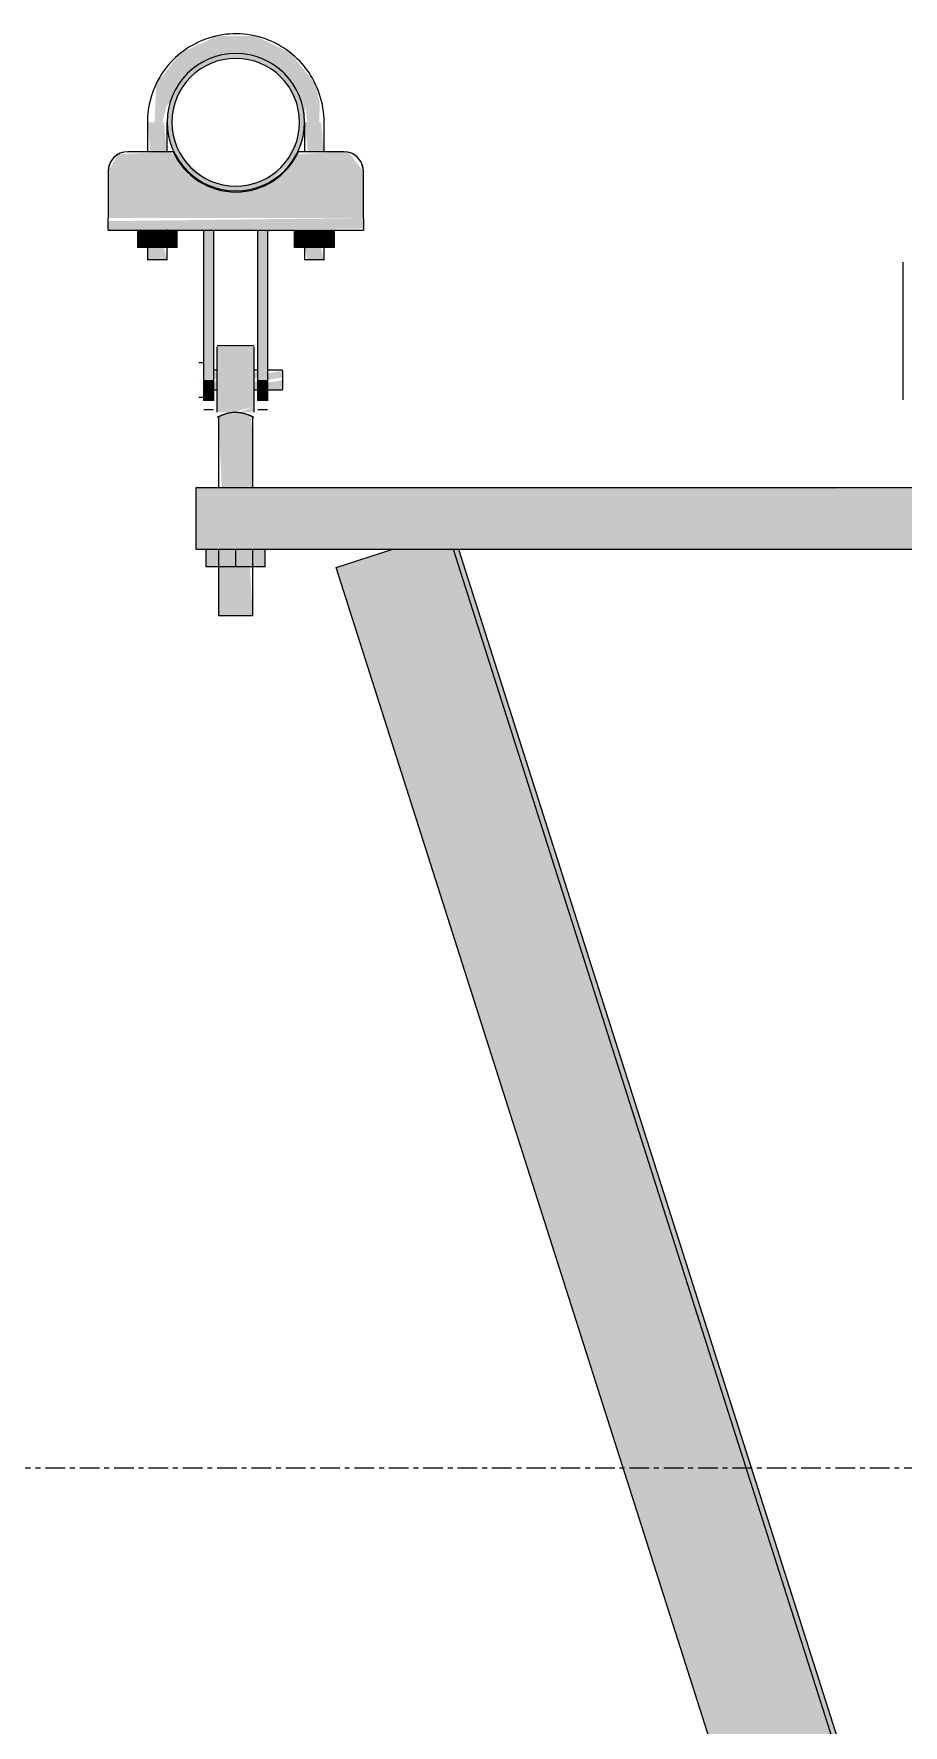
# Model space of a CAD drawing. Header units: inches. Extents: x 21380 to 98133, y -290 to 853.
# Drawn here: x 24904.47 to 24926.61, y 251.45 to 294.5 of the extents above; entities that cross this region are included whole.
import ezdxf

# ---------------------------------------------------------------- set-up
doc = ezdxf.new("R2010")
doc.units = ezdxf.units.IN
doc.header["$MEASUREMENT"] = 0
doc.linetypes.add('Grid Line 1_2_', pattern=[0.875, 0.5, -0.125, 0.125, -0.125])
doc.layers.add('A-FLOR-LEVL', color=51, linetype='Continuous', lineweight=9)
doc.layers.add('Q-SPCQ', color=91, linetype='Continuous', lineweight=9)

# ---------------------------------------------------------------- blocks, each defined once
blk = doc.blocks.new('Basketball_Backstop-Performance_Sports_Systems-3103-Ceiling_Hung - 27_-0_ to 27_-11 7_8_-652462-Building Section - East_West looking North')
at = {"layer": 'Q-SPCQ'}
for points in [[(24911.435, 292.25), (24911.487, 292.25), (24911.737, 292.25), (24911.751, 292.733), (24911.639, 293.226), (24911.015, 294.009), (24910.112, 294.444), (24909.111, 294.444), (24908.855, 294.303), (24908.66, 294.226), (24908.209, 294.009), (24907.584, 293.226), (24907.547, 292.25), (24907.737, 292.25), (24907.853, 292.671), (24907.935, 292.735), (24908.204, 293.266), (24908.596, 293.657), (24909.02, 293.883), (24909.41, 293.973), (24909.863, 293.967), (24910.356, 293.82), (24910.663, 293.63), (24911.019, 293.266), (24911.127, 293.125), (24911.186, 293.062), (24911.369, 292.308), (24911.391, 292.671)], [(24907.633, 289.812), (24912.862, 289.812), (24912.862, 291), (24912.491, 291.483), (24912.362, 291.5), (24911.167, 291.437), (24910.761, 290.92), (24910.41, 290.68), (24910.032, 290.539), (24909.834, 290.487), (24909.11, 290.56), (24908.717, 290.734), (24908.366, 291.013), (24908.095, 291.375), (24907.921, 291.5), (24906.612, 291.433), (24906.362, 291), (24906.362, 289.812)], [(24907.633, 289.5), (24912.862, 289.542), (24912.862, 289.812), (24906.362, 289.732), (24906.362, 289.5)], [(24907.106, 289.062), (24907.359, 289.062), (24907.359, 289.5), (24907.106, 289.5)], [(24907.633, 289.062), (24907.864, 289.062), (24907.864, 289.5), (24907.359, 289.5), (24907.359, 289.062)], [(24908.117, 289.062), (24908.117, 289.5), (24907.864, 289.5), (24907.864, 289.062)], [(24909.049, 285.687), (24909.049, 289.5), (24908.799, 289.5), (24908.799, 285.687)], [(24910.424, 285.687), (24910.424, 289.5), (24910.174, 289.5), (24910.174, 285.687)], [(24911.359, 289.062), (24911.359, 289.5), (24911.106, 289.5), (24911.106, 289.062)], [(24911.864, 289.062), (24911.864, 289.5), (24911.359, 289.5), (24911.359, 289.062)], [(24911.864, 289.062), (24912.117, 289.062), (24912.117, 289.5), (24911.864, 289.5)], [(24910.075, 285.656), (24910.075, 286.532), (24909.138, 286.532), (24909.138, 285.656)], [(24909.049, 285.157), (24909.049, 285.687), (24908.799, 285.687), (24908.799, 285.157)], [(24910.424, 285.157), (24910.424, 285.687), (24910.174, 285.687), (24910.174, 285.157)], [(24909.607, 280.937), (24909.607, 281.375), (24908.857, 281.375), (24908.857, 280.937)], [(24909.607, 280.937), (24910.357, 280.937), (24910.357, 281.375), (24909.607, 281.375)], [(24952.493, 164.313), (24952.624, 164.32), (24915.294, 281.375), (24915.16, 281.375), (24952.49, 164.32)]]:
    blk.add_hatch(color=256, dxfattribs=at).paths.add_polyline_path(points, flags=0)
h = blk.add_hatch(color=256, dxfattribs=at)
h.paths.add_polyline_path([(24909.612, 290.5), (24910.065, 290.56), (24910.487, 290.734), (24911.046, 291.269), (24911.127, 291.375), (24911.302, 291.797), (24911.362, 292.25), (24911.302, 292.703), (24911.127, 293.125), (24910.849, 293.487), (24910.487, 293.766), (24910.065, 293.94), (24909.612, 294), (24909.159, 293.94), (24908.737, 293.766), (24908.374, 293.487), (24908.096, 293.125), (24907.921, 292.703), (24907.862, 292.25), (24907.921, 291.797), (24908.178, 291.269), (24908.374, 291.013), (24908.737, 290.734), (24909.159, 290.56)], flags=0)
h.paths.add_polyline_path([(24909.612, 290.625), (24909.191, 290.68), (24908.799, 290.843), (24908.334, 291.269), (24908.204, 291.437), (24908.042, 291.829), (24907.987, 292.25), (24908.042, 292.671), (24908.204, 293.062), (24908.463, 293.399), (24908.799, 293.657), (24909.191, 293.82), (24909.612, 293.875), (24910.032, 293.82), (24910.424, 293.657), (24910.761, 293.399), (24911.019, 293.062), (24911.181, 292.671), (24911.237, 292.25), (24911.181, 291.829), (24910.889, 291.269), (24910.761, 291.101), (24910.424, 290.843), (24910.032, 290.68)], flags=0)
h = blk.add_hatch(color=256, dxfattribs=at)
h.paths.add_polyline_path([(24907.37, 288.75), (24907.853, 288.75), (24907.784, 289.062), (24907.37, 289.062)], flags=0)
h.paths.add_polyline_path([(24907.612, 291.5), (24907.853, 291.5), (24907.788, 292.25), (24907.37, 292.25), (24907.435, 291.5), (24907.561, 291.5)], flags=0)
h = blk.add_hatch(color=256, dxfattribs=at)
h.paths.add_polyline_path([(24911.828, 288.75), (24911.853, 288.75), (24911.788, 289.062), (24911.37, 289.062), (24911.435, 288.75), (24911.788, 288.75)], flags=0)
h.paths.add_polyline_path([(24911.598, 291.5), (24911.853, 291.5), (24911.788, 292.25), (24911.37, 292.25), (24911.446, 291.5), (24911.547, 291.5)], flags=0)
h = blk.add_hatch(color=256, dxfattribs=at)
h.paths.add_polyline_path([(24909.049, 285.687), (24909.138, 285.752), (24909.138, 285.929), (24909.049, 285.864), (24909.049, 285.744)], flags=0)
h.paths.add_polyline_path([(24910.075, 285.687), (24910.174, 285.771), (24910.174, 285.929), (24910.075, 285.846), (24910.075, 285.711)], flags=0)
h.paths.add_polyline_path([(24910.424, 285.687), (24910.799, 285.752), (24910.799, 285.929), (24910.424, 285.855), (24910.424, 285.7)], flags=0)
h = blk.add_hatch(color=256, dxfattribs=at)
h.paths.add_polyline_path([(24910.799, 285.446), (24910.799, 285.687), (24910.424, 285.623), (24910.424, 285.446)], flags=0)
h.paths.add_polyline_path([(24910.174, 285.446), (24910.174, 285.687), (24910.075, 285.623), (24910.075, 285.446)], flags=0)
h.paths.add_polyline_path([(24909.138, 285.446), (24909.138, 285.687), (24909.049, 285.615), (24909.049, 285.446)], flags=0)
h = blk.add_hatch(color=256, dxfattribs=at)
h.paths.add_polyline_path([(24909.684, 284.859), (24910.075, 284.871), (24910.075, 285.015), (24909.72, 284.873)], flags=0)
h.paths.add_polyline_path([(24909.53, 284.859), (24910.075, 285.015), (24910.075, 285.656), (24909.138, 285.656), (24909.138, 284.871), (24909.493, 284.86)], flags=0)
h = blk.add_hatch(color=256, dxfattribs=at)
h.paths.add_polyline_path([(24909.184, 279.687), (24910.044, 279.687), (24909.975, 280.937), (24909.169, 280.937), (24909.169, 279.687)], flags=0)
h.paths.add_polyline_path([(24909.558, 282.955), (24910.044, 282.955), (24910.017, 284.763), (24909.684, 284.859), (24909.272, 284.795), (24909.169, 284.75), (24909.256, 282.955), (24909.53, 282.955)], flags=0)
h = blk.add_hatch(color=256, dxfattribs=at)
h.paths.add_polyline_path([(24908.607, 281.375), (24955.107, 281.375), (24955.107, 282.875), (24908.607, 282.955), (24908.607, 281.503)], flags=0)
h.paths.add_polyline_path([(24958.263, 281.375), (25004.607, 281.375), (25004.607, 282.955), (24958.107, 282.875), (24958.107, 281.375)], flags=0)
h.paths.add_polyline_path([(24956.701, 282.059), (24956.709, 281.848), (24956.799, 282.059), (24956.799, 282.237), (24956.704, 282.064)], flags=0)
h.paths.add_polyline_path([(24956.548, 282.052), (24956.676, 282.107), (24956.607, 282.212), (24956.55, 282.059)], flags=0)
h.paths.add_polyline_path([(24956.424, 281.808), (24956.527, 281.844), (24956.509, 282.109), (24956.424, 282.157), (24956.424, 281.835)], flags=0)
h.paths.add_polyline_path([(24956.924, 281.928), (24956.982, 282.125), (24956.924, 281.937)], flags=0)
h.paths.add_polyline_path([(24956.612, 282.226), (24956.799, 282.312), (24956.794, 282.396), (24956.424, 282.39), (24956.509, 282.232), (24956.607, 282.227)], flags=0)
h = blk.add_hatch(color=256, dxfattribs=at)
h.paths.add_polyline_path([(24953.391, 157.563), (24953.391, 160.188), (24950.671, 160.188), (24951.508, 157.563)], flags=0)
h.paths.add_polyline_path([(24949.355, 164.313), (24952.49, 164.32), (24915.16, 281.375), (24913.591, 281.375), (24912.168, 280.918), (24949.353, 164.32)], flags=0)
for p, q in [((24907.362, 292.25), (24907.362, 291.5)), ((24907.862, 291.5), (24907.862, 292.25)), ((24911.362, 292.25), (24911.362, 291.5)), ((24911.862, 291.5), (24911.862, 292.25)), ((24908.018, 291.5), (24906.862, 291.5)), ((24912.362, 291.5), (24911.205, 291.5)), ((24906.362, 291), (24906.362, 289.812)), ((24912.862, 289.812), (24912.862, 291)), ((24906.362, 289.5), (24906.362, 289.812)), ((24912.862, 289.812), (24912.862, 289.5)), ((24906.362, 289.5), (24912.862, 289.5)), ((24907.106, 289.5), (24907.106, 289.062)), ((24907.359, 289.062), (24907.359, 289.5)), ((24907.362, 289.515), (24907.362, 288.75)), ((24907.862, 288.75), (24907.862, 289.518)), ((24907.864, 289.062), (24907.864, 289.5)), ((24908.117, 289.062), (24908.117, 289.5)), ((24908.799, 285.687), (24908.799, 289.5)), ((24908.799, 289.5), (24909.049, 289.5)), ((24909.049, 289.5), (24909.049, 285.687)), ((24910.174, 285.687), (24910.174, 289.5)), ((24910.174, 289.5), (24910.424, 289.5)), ((24910.424, 289.5), (24910.424, 285.687)), ((24911.106, 289.062), (24911.106, 289.5)), ((24911.359, 289.062), (24911.359, 289.5)), ((24911.362, 289.511), (24911.362, 288.75)), ((24911.862, 288.75), (24911.862, 289.511)), ((24911.864, 289.062), (24911.864, 289.5)), ((24912.117, 289.5), (24912.117, 289.062)), ((24907.359, 289.062), (24907.106, 289.062)), ((24907.864, 289.062), (24907.359, 289.062)), ((24908.117, 289.062), (24907.864, 289.062)), ((24911.359, 289.062), (24911.106, 289.062)), ((24911.864, 289.062), (24911.359, 289.062)), ((24912.117, 289.062), (24911.864, 289.062)), ((24907.362, 288.75), (24907.37, 288.75)), ((24907.862, 288.75), (24907.362, 288.75)), ((24907.853, 288.75), (24907.862, 288.75)), ((24911.862, 288.75), (24911.362, 288.75)), ((24911.362, 288.75), (24911.37, 288.75)), ((24911.853, 288.75), (24911.862, 288.75)), ((24926.612, 286.937), (24926.612, 288.687)), ((24926.612, 285.187), (24926.612, 286.937)), ((24910.075, 286.562), (24909.138, 286.562)), ((24909.138, 285.656), (24909.138, 286.532)), ((24910.075, 286.532), (24910.075, 285.656)), ((24908.799, 286.125), (24908.674, 286.125)), ((24909.138, 285.937), (24909.049, 285.937)), ((24910.174, 285.937), (24910.075, 285.937)), ((24910.799, 285.937), (24910.424, 285.937)), ((24910.799, 285.929), (24910.799, 285.687)), ((24908.674, 285.687), (24908.674, 285.687)), ((24908.674, 285.687), (24908.674, 285.687)), ((24908.799, 285.157), (24908.799, 285.687)), ((24909.049, 285.687), (24909.049, 285.157)), ((24909.049, 285.437), (24909.138, 285.437)), ((24909.138, 284.871), (24909.138, 285.656)), ((24910.075, 285.656), (24910.075, 284.871)), ((24910.075, 285.437), (24910.174, 285.437)), ((24910.174, 285.157), (24910.174, 285.687)), ((24910.424, 285.687), (24910.424, 285.157)), ((24910.424, 285.437), (24910.799, 285.437)), ((24910.799, 285.687), (24910.799, 285.446)), ((24908.674, 285.25), (24908.799, 285.25)), ((24908.799, 284.937), (24909.049, 284.937)), ((24909.138, 284.75), (24909.169, 284.75)), ((24909.169, 284.75), (24909.169, 282.955)), ((24910.044, 282.955), (24910.044, 284.75)), ((24910.044, 284.75), (24910.075, 284.75)), ((24910.174, 284.937), (24910.424, 284.937)), ((24908.607, 281.375), (24908.607, 282.955)), ((24908.607, 282.955), (24956.112, 282.955)), ((24953.294, 281.375), (24908.607, 281.375)), ((24908.857, 280.937), (24908.857, 281.375)), ((24909.169, 281.375), (24909.169, 279.687)), ((24909.607, 281.375), (24909.607, 280.937)), ((24910.044, 279.687), (24910.044, 281.375)), ((24910.357, 280.937), (24910.357, 281.375)), ((24912.168, 280.918), (24913.591, 281.375)), ((24952.49, 164.32), (24915.16, 281.375)), ((24952.624, 164.32), (24915.294, 281.375)), ((24909.607, 280.937), (24908.857, 280.937)), ((24910.357, 280.937), (24909.607, 280.937)), ((24949.353, 164.32), (24912.168, 280.918)), ((24910.044, 279.687), (24909.169, 279.687))]:
    blk.add_line(p, q, dxfattribs=at)
at = {"layer": 'Q-SPCQ', "flags": 128}
blk.add_lwpolyline([(24911.862, 292.25), (24911.86, 292.34), (24911.854, 292.43), (24911.845, 292.519), (24911.833, 292.608), (24911.817, 292.697), (24911.797, 292.785), (24911.774, 292.872), (24911.747, 292.958), (24911.717, 293.043), (24911.684, 293.126), (24911.647, 293.208), (24911.607, 293.289), (24911.564, 293.368), (24911.518, 293.445), (24911.469, 293.52), (24911.416, 293.594), (24911.361, 293.665), (24911.303, 293.734), (24911.243, 293.8), (24911.179, 293.864), (24911.113, 293.925), (24911.045, 293.984), (24910.975, 294.04), (24910.902, 294.093), (24910.827, 294.143), (24910.751, 294.19), (24910.672, 294.234), (24910.592, 294.275), (24910.51, 294.313), (24910.427, 294.347), (24910.342, 294.378), (24910.257, 294.406), (24910.17, 294.43), (24910.082, 294.45), (24909.994, 294.467), (24909.905, 294.481), (24909.816, 294.491), (24909.726, 294.497), (24909.636, 294.5), (24909.546, 294.499), (24909.456, 294.495), (24909.366, 294.487), (24909.277, 294.475), (24909.188, 294.46), (24909.1, 294.441), (24909.013, 294.419), (24908.927, 294.393), (24908.842, 294.364), (24908.758, 294.332), (24908.675, 294.296), (24908.594, 294.257), (24908.515, 294.215), (24908.437, 294.169), (24908.361, 294.121), (24908.288, 294.069), (24908.216, 294.015), (24908.146, 293.957), (24908.079, 293.898), (24908.015, 293.835), (24907.953, 293.77), (24907.893, 293.702), (24907.836, 293.632), (24907.783, 293.56), (24907.732, 293.486), (24907.684, 293.41), (24907.639, 293.332), (24907.597, 293.252), (24907.559, 293.171), (24907.523, 293.088), (24907.492, 293.004), (24907.463, 292.918), (24907.438, 292.832), (24907.417, 292.745), (24907.399, 292.656), (24907.384, 292.568), (24907.373, 292.478), (24907.366, 292.388), (24907.362, 292.299), (24907.362, 292.25)], dxfattribs=at)
at = {"layer": 'Q-SPCQ'}
for centre, radius, start, end in [((24909.612, 292.25), 1.75, 0, 180), ((24909.612, 292.25), 1.625, 0, 180), ((24909.612, 292.25), 1.75, 180, 0), ((24909.612, 292.25), 1.625, 180, 0), ((24906.862, 291), 0.5, 90, 180), ((24909.612, 292.223), 1.75, 204.3958, 335.6042), ((24912.362, 291), 0.5, 0, 90), ((24906.862, 291), 0.5, 120, 180), ((24912.362, 291), 0.5, 0, 60)]:
    blk.add_arc(centre, radius, start, end, dxfattribs=at)
blk.add_open_spline([(24910.044, 284.75), (24910.044, 284.75), (24910.041, 284.752), (24910.029, 284.758), (24910.018, 284.762), (24910.003, 284.769), (24909.985, 284.777), (24909.968, 284.785), (24909.953, 284.791), (24909.941, 284.795), (24909.929, 284.799), (24909.911, 284.806), (24909.888, 284.814), (24909.864, 284.822), (24909.843, 284.829), (24909.827, 284.833), (24909.81, 284.837), (24909.787, 284.842), (24909.758, 284.848), (24909.721, 284.855), (24909.684, 284.859), (24909.645, 284.862), (24909.607, 284.862), (24909.568, 284.862), (24909.529, 284.859), (24909.492, 284.855), (24909.455, 284.848), (24909.426, 284.842), (24909.403, 284.837), (24909.387, 284.833), (24909.37, 284.829), (24909.35, 284.822), (24909.325, 284.814), (24909.302, 284.806), (24909.284, 284.799), (24909.272, 284.795), (24909.26, 284.791), (24909.245, 284.785), (24909.228, 284.777), (24909.21, 284.769), (24909.196, 284.762), (24909.184, 284.758), (24909.173, 284.752), (24909.169, 284.75), (24909.169, 284.75)], degree=3, knots=[0, 0, 0, 0, 0.055556, 0.083333, 0.111111, 0.138889, 0.166667, 0.194444, 0.208333, 0.222222, 0.236111, 0.25, 0.277778, 0.305556, 0.319444, 0.333333, 0.347222, 0.361111, 0.388889, 0.416667, 0.444444, 0.472222, 0.5, 0.527778, 0.555556, 0.583333, 0.611111, 0.638889, 0.652778, 0.666667, 0.680556, 0.694444, 0.722222, 0.75, 0.763889, 0.777778, 0.791667, 0.805556, 0.833333, 0.861111, 0.888889, 0.916667, 0.944444, 1, 1, 1, 1], dxfattribs=at)

msp = doc.modelspace()

# ---------------------------------------------------------------- linework, layer by layer
at = {"layer": 'A-FLOR-LEVL', "linetype": 'Grid Line 1_2_'}
msp.add_line((21678.638, 258), (26557.324, 258), dxfattribs=at)

# ---------------------------------------------------------------- block references
at = {"layer": 'Q-SPCQ'}
msp.add_blockref('Basketball_Backstop-Performance_Sports_Systems-3103-Ceiling_Hung - 27_-0_ to 27_-11 7_8_-652462-Building Section - East_West looking North', (0, 0), dxfattribs=at)

doc.saveas('drawing.dxf')
